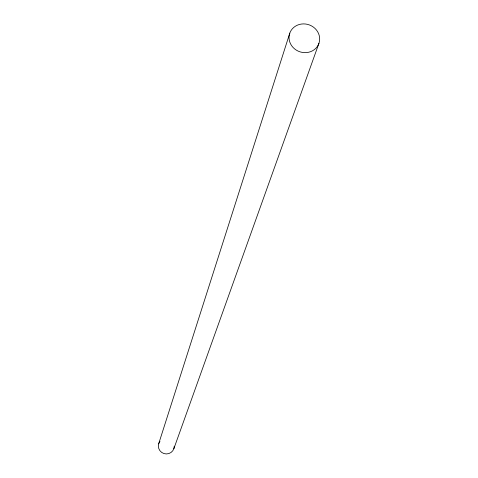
<?xml version="1.0" encoding="UTF-8"?>
<svg xmlns="http://www.w3.org/2000/svg" width="478" height="478" viewBox="0 0 478 478"><rect width="100%" height="100%" fill="white"/><g stroke="black" fill="none" stroke-linecap="round" stroke-linejoin="round"><path stroke-width="0.72" d="M158.66 443.847L289.799 33.131M173.837 448.752L318.928 43.361A15.433 14.244 18.7 0 0 301.152 24.085A15.433 14.244 18.7 0 0 292.984 47.376A15.433 14.244 18.7 0 0 318.928 43.361M174.267 446.165A7.977 7.815 18.7 0 1 163.799 453.514A7.977 7.815 18.7 0 1 159.963 441.308"/></g></svg>
